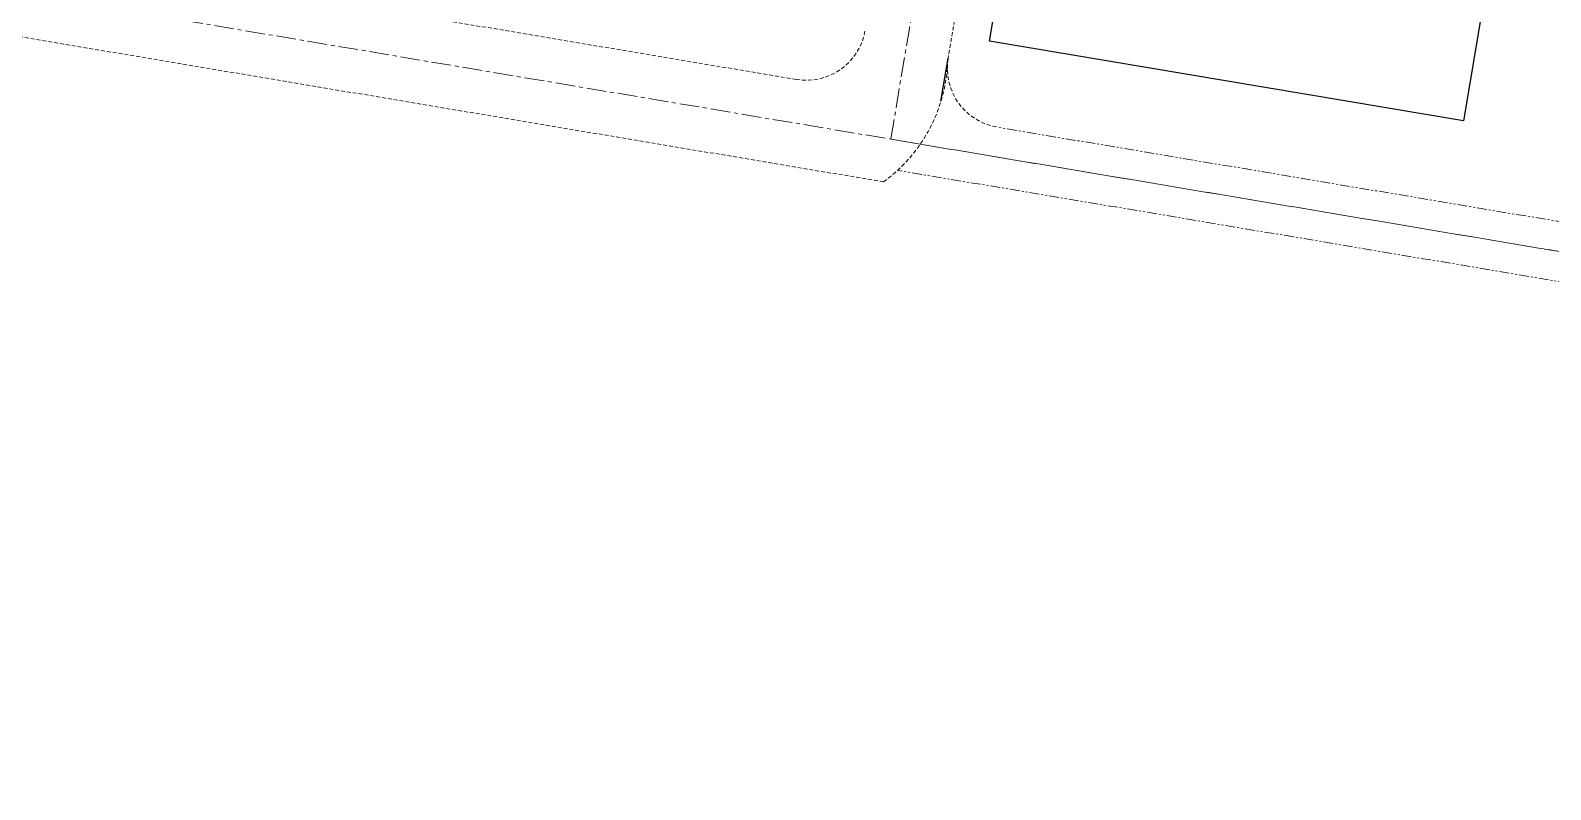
# Model space of a CAD drawing. Header units: feet. Extents: x 199174 to 214517, y 1645895 to 1656921.
# Drawn here: x 207574.4 to 207650.2, y 1653709.2 to 1653747.1 of the extents above; entities that cross this region are included whole.
import ezdxf

# ---------------------------------------------------------------- set-up
doc = ezdxf.new("R2010")
doc.units = ezdxf.units.FT
doc.header["$MEASUREMENT"] = 0
for name, pattern in [('CENTER', [2, 1.25, -0.25, 0.25, -0.25]), ('HIDDEN', [0.375, 0.25, -0.125]), ('PHANTOM2', [1.25, 0.625, -0.125, 0.125, -0.125, 0.125, -0.125])]:
    doc.linetypes.add(name, pattern=pattern)
doc.layers.add('400 KV SUB', color=7, linetype='Continuous', true_color=0xffffdb)
doc.layers.add('E-LAY-CNTRL', color=1, linetype='CENTER', lineweight=0)
doc.layers.add('E-LAY-EXIST', color=8, linetype='HIDDEN', lineweight=0)
doc.layers.add('E-LAY-DIM', color=7, linetype='Continuous')

# ---------------------------------------------------------------- blocks, each defined once
blk = doc.blocks.new('400kv')
at = {"layer": 'E-LAY-CNTRL'}
for p, q in [((2.06, 0.606, -0.664), (54.437, 232.154, -0.29)), ((145.412, 211.575, -0.311), (54.437, 232.154, -0.311))]:
    blk.add_line(p, q, dxfattribs=at)
at = {"layer": 'E-LAY-CNTRL', "elevation": -0.311}
for points in [[(32.894, 136.917), (97.861, 424.122)], [(32.894, 136.917), (86.717, 374.857)]]:
    blk.add_lwpolyline(points, dxfattribs=at)
at = {"layer": 'E-LAY-DIM'}
blk.add_line((56.675, 228.828, -0.311), (59.365, 228.22, -0.311), dxfattribs=at)
at = {"layer": 'E-LAY-DIM', "lineweight": -2, "elevation": -0.311}
blk.add_lwpolyline([(91.121, 218.566), (84.378, 188.755), (53.561, 195.726), (60.304, 225.537)], close=True, dxfattribs=at)
at = {"layer": 'E-LAY-EXIST'}
for p, q in [((51.754, 232.761, -1.085), (95.188, 424.773, -0.076)), ((58.564, 237.936, -0.238), (100.533, 423.471, -0.238)), ((92.674, 220.685, -0.311), (59.365, 228.22, -0.311))]:
    blk.add_line(p, q, dxfattribs=at)
at = {"layer": 'E-LAY-EXIST', "linetype": 'PHANTOM2'}
for p, q in [((0, 0, -0.666), (52.434, 231.832, -0.301)), ((4.13, 1.202, -0.663), (54.82, 225.352, -0.311))]:
    blk.add_line(p, q, dxfattribs=at)
at = {"layer": 'E-LAY-EXIST'}
for centre, radius, start, end in [((62.27, 237.097, -0.238), 3.8, 167.25398, 257.25398), ((60.106, 238.166, -0.311), 9.949, 212.91217, 262.49059), ((58.527, 224.513, -0.311), 3.8, 77.25398, 167.25398)]:
    blk.add_arc(centre, radius, start, end, dxfattribs=at)

msp = doc.modelspace()

# ---------------------------------------------------------------- block references
at = {"layer": '400 KV SUB', "lineweight": -2, "xscale": 0.7840800000301468, "yscale": 0.7840800000301468, "zscale": 0.7840800000301468, "rotation": 93.2111979021931}
msp.add_blockref('400kv', (207801.472, 1653709.246, 0.244), dxfattribs=at)

doc.saveas('drawing.dxf')
